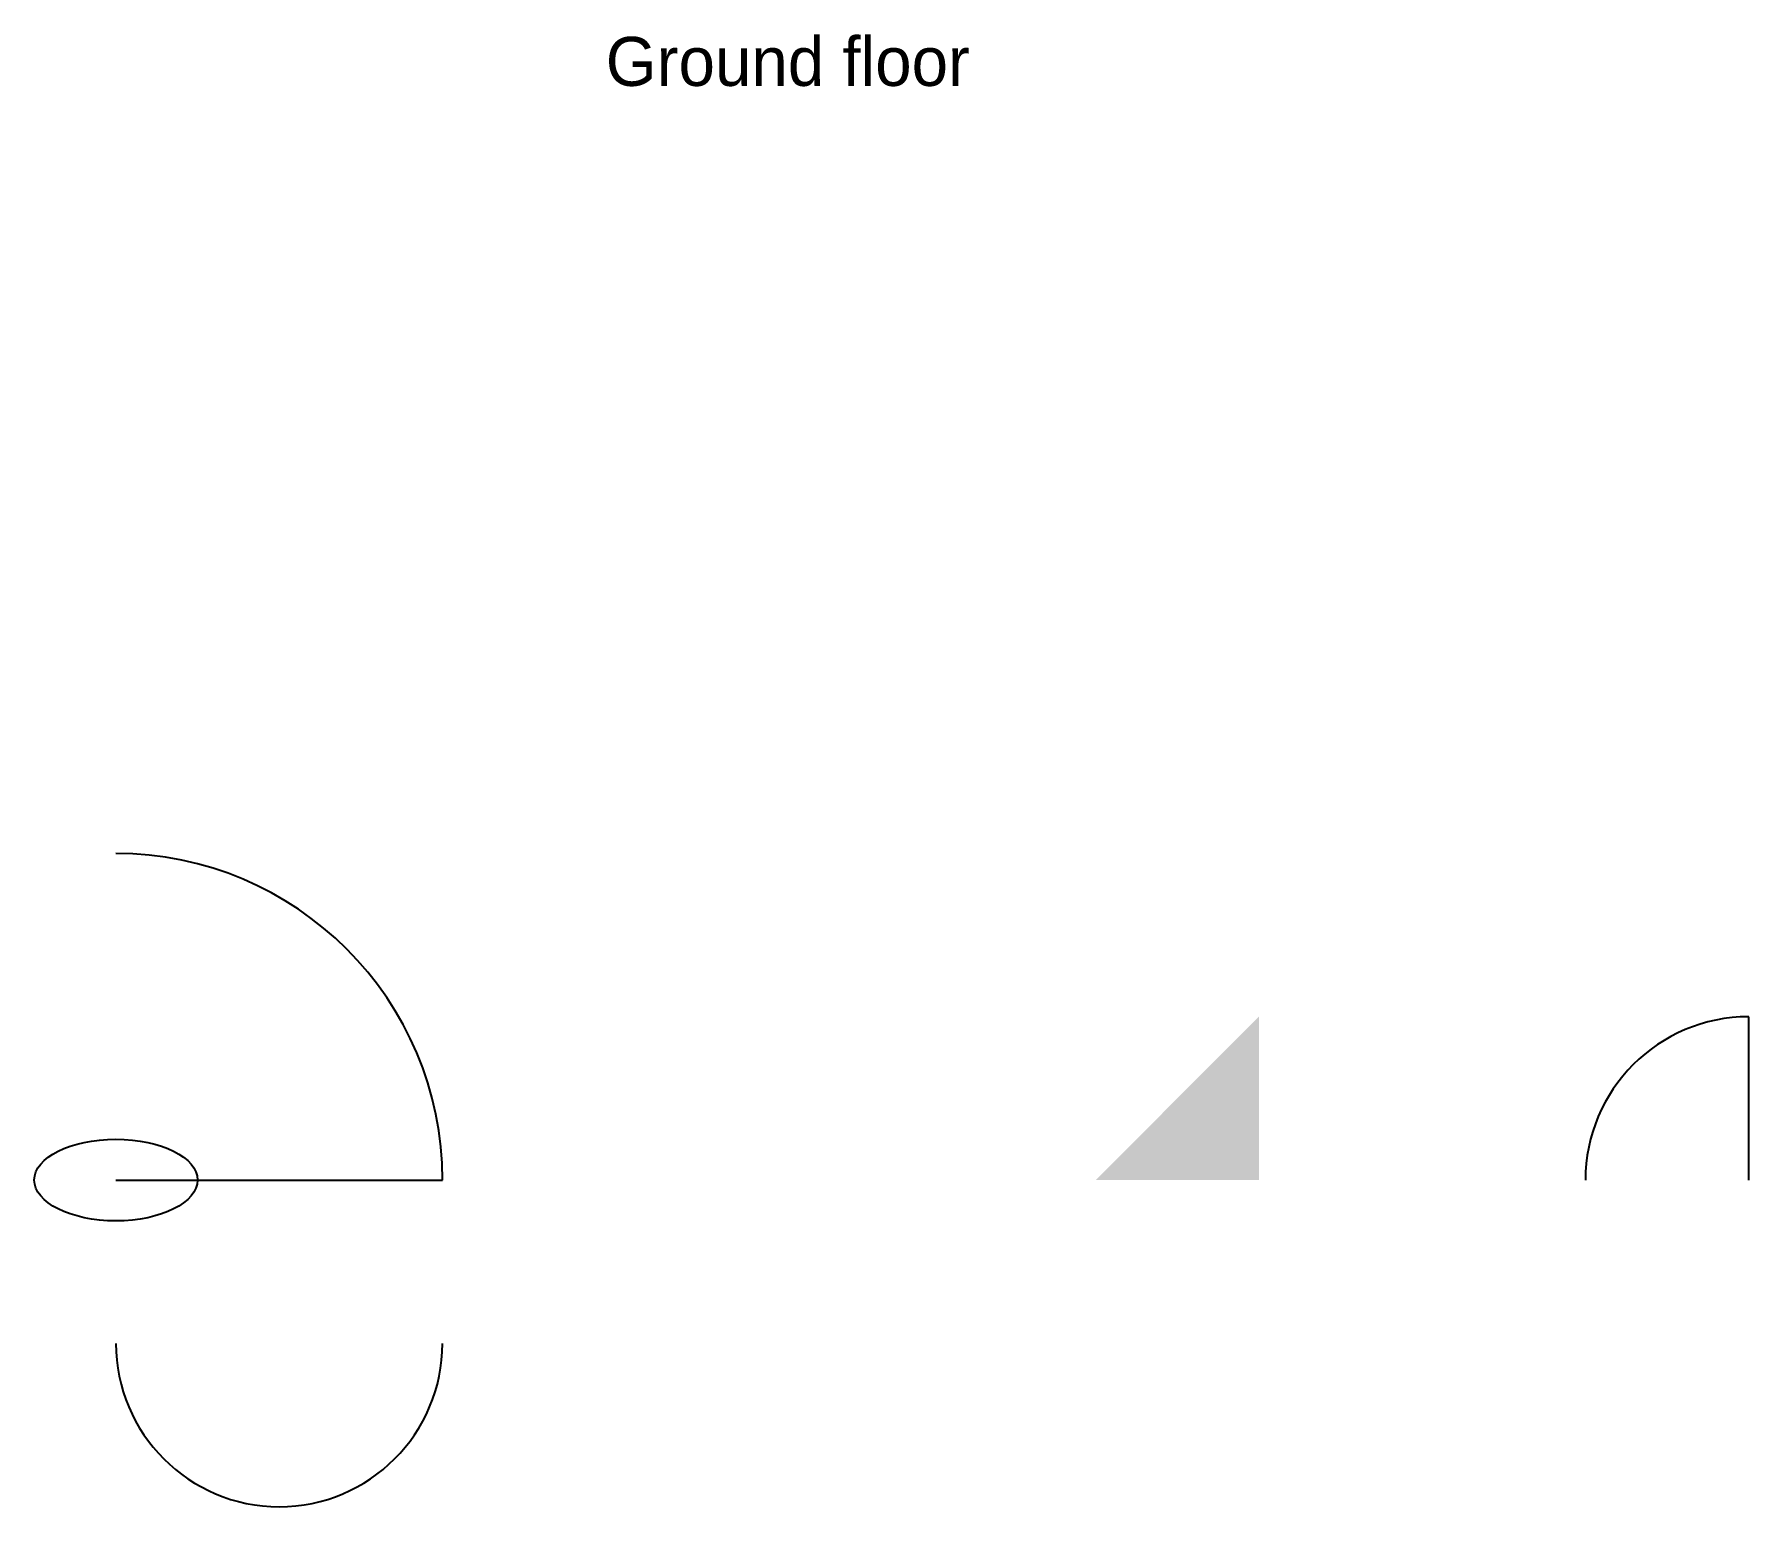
# Model space of a CAD drawing. Header units: millimetres. Extents: x -5 to 100, y -20 to 70.
import ezdxf

# ---------------------------------------------------------------- set-up
doc = ezdxf.new("R2010")
doc.units = ezdxf.units.MM
doc.layers.add('DOORS', color=5, linetype='Continuous')

# ---------------------------------------------------------------- blocks, each defined once
blk = doc.blocks.new('DOOR')
at = {"layer": 'DOORS'}
blk.add_line((0, 0), (10, 0), dxfattribs=at)
blk.add_arc((0, 0), 10, 0, 90, dxfattribs=at)

msp = doc.modelspace()

# ---------------------------------------------------------------- hatches: boundary and pattern name
msp.add_hatch(color=1).paths.add_polyline_path([(60, 0), (70, 0), (70, 10)])

# ---------------------------------------------------------------- linework, layer by layer
msp.add_lwpolyline([(0, -10, 1), (20, -10)], format="xyb")
msp.add_ellipse((0, 0), major_axis=(5, 0), ratio=0.5)

# ---------------------------------------------------------------- block references
at = {"layer": 'DOORS', "xscale": 2, "yscale": 2}
msp.add_blockref('DOOR', (0, 0), dxfattribs=at)
at = {"layer": 'DOORS', "rotation": 90}
msp.add_blockref('DOOR', (100, 0), dxfattribs=at)

# ---------------------------------------------------------------- texts
at = {"insert": (30, 70), "char_height": 3, "attachment_point": 1}
msp.add_mtext('Ground floor', dxfattribs=at)

doc.saveas('drawing.dxf')
